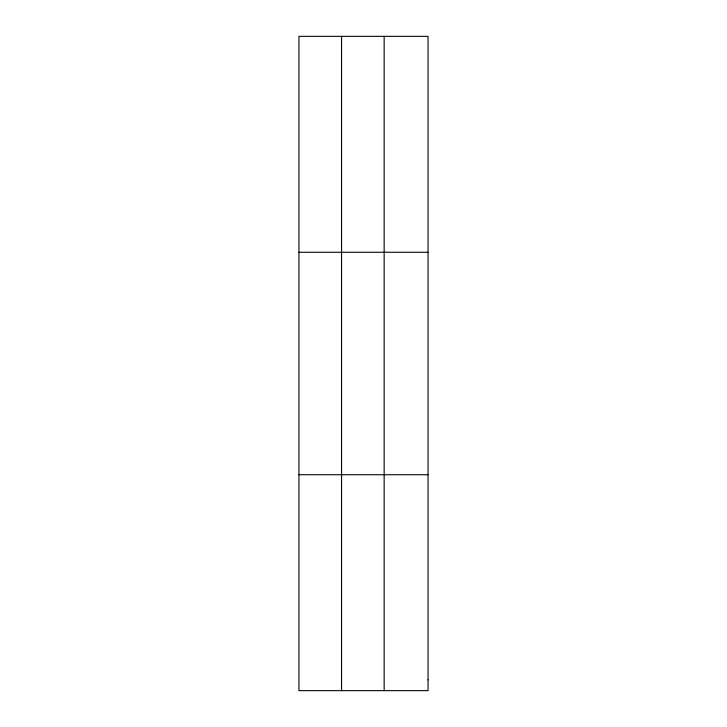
<?xml version="1.0" encoding="UTF-8"?>
<svg xmlns="http://www.w3.org/2000/svg" width="727" height="727" viewBox="0 0 727 727"><rect width="100%" height="100%" fill="white"/><g stroke="black" fill="none" stroke-linecap="round" stroke-linejoin="round"><path stroke-width="1.09" d="M341.554 36.35L341.554 690.65M384.156 36.35L384.156 690.65M298.951 252.269L428.049 252.269M298.951 474.731L428.049 474.731M428.049 679.854L428.049 690.65L298.951 690.65L298.951 36.35L428.049 36.35L428.049 679.854"/></g></svg>
